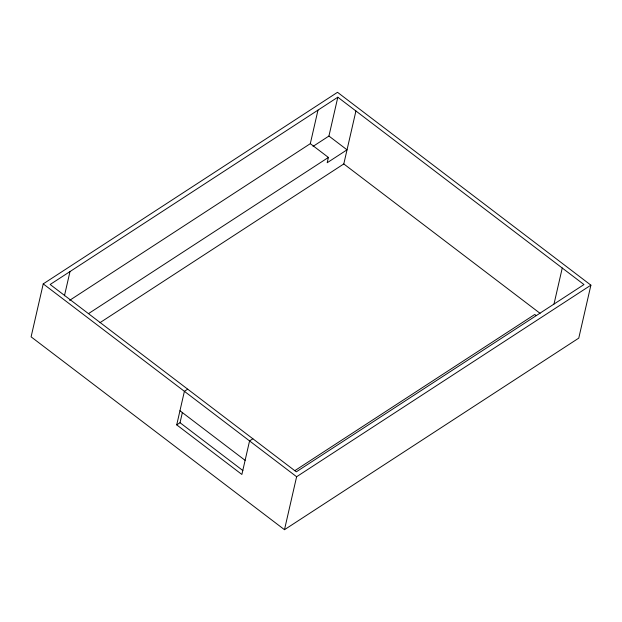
<?xml version="1.0" encoding="UTF-8"?>
<svg xmlns="http://www.w3.org/2000/svg" width="622" height="622" viewBox="0 0 622 622"><rect width="100%" height="100%" fill="white"/><g stroke="black" fill="none" stroke-linecap="round" stroke-linejoin="round"><path stroke-width="0.93" d="M43.229 283.881L31.1 336.844L284.487 529.695L578.771 338.119L590.9 285.156L337.513 92.305L43.229 283.881L296.616 476.732L284.487 529.695M64.447 295.792L69.998 271.565M252.866 438.767L249.562 440.92L241.88 474.462L176.718 424.873L184.4 391.331L187.712 389.178M176.718 424.873L180.03 422.719L182.401 412.363M69.633 300.348L310.308 143.666L317.99 110.125M313.06 146.38L328.929 136.047L337.824 97.211L583.972 284.557L296.305 471.826L50.157 284.487L337.824 97.211M310.308 143.666L328.4 157.444L327.188 162.739L347.029 149.824L328.929 136.047M100.01 322.655L343.795 163.944L355.924 110.988M554.008 304.018L562.257 268.02M88.542 313.597L328.4 157.444M294.875 470.629L534.733 314.483L536.234 315.618M296.616 476.732L590.9 285.156M343.795 163.944L540.083 313.34M179.952 410.745L245.115 460.342M180.03 422.719L242.883 470.559"/></g></svg>
